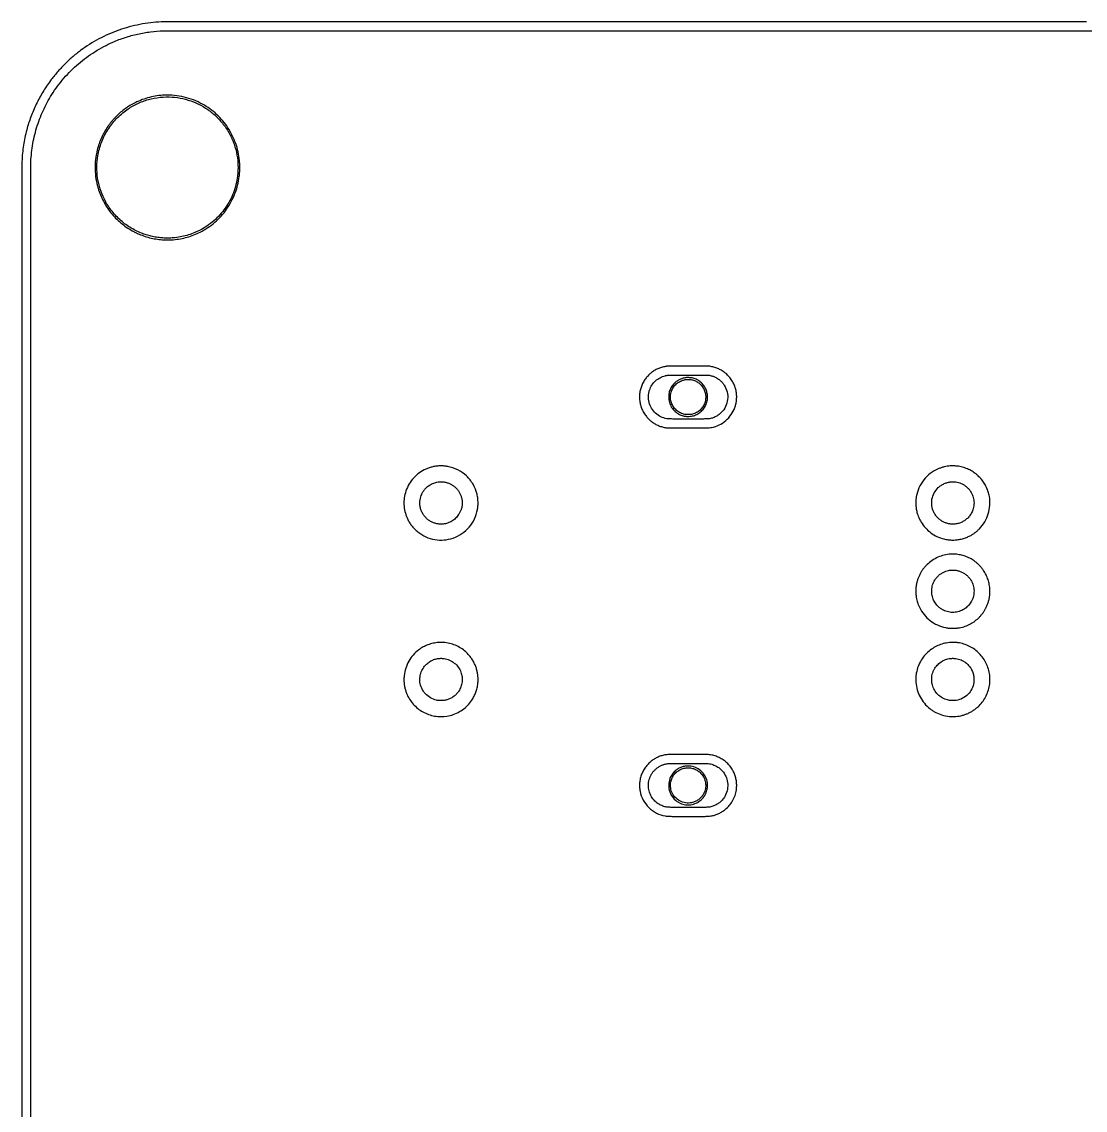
# Model space of a CAD drawing. Extents: x 947 to 24656, y 948 to 49051.
# Drawn here: x 947 to 12802, y 36922 to 49051 of the extents above; entities that cross this region are included whole.
import ezdxf

# ---------------------------------------------------------------- set-up
doc = ezdxf.new("R2010")
doc.units = 0

msp = doc.modelspace()

# ---------------------------------------------------------------- linework, layer by layer
for points in [[(24555.45501, 40846.15625, -0.000005), (24555.576589, 33590.111823, -0.000003), (24555.572356, 24977, -0.000002), (24555.441941, 13479.946311, -0.000011), (24555.197838, 7129.844974)], [(12814.777426, 49050.765049), (2629.065975, 49050.919548, 0.003529), (2544, 49050.32047, 0.00306), (2535.901256, 49050.156687, 0.001237), (2524.85625, 49049.838327, 0.001224), (2512.971286, 49049.437193, 0.001554), (2502, 49049.005848, 0.037394), (2262.046223, 49020.764264, 0.037246), (2028.648693, 48957.081354, 0.03724), (1807.243366, 48859.460952, 0.03735), (1603, 48730.160454, 0.018385), (1510.315651, 48655.849871, 0.018211), (1423.037413, 48574.705098, 0.018226), (1341.961597, 48487.489813, 0.018485), (1267.851509, 48395, 0.023612), (1182.260003, 48267.535964, 0.023535), (1108.967809, 48132.433017, 0.023583), (1048.833289, 47991.320231, 0.023946), (1002.597498, 47845.880184, 0.012824), (981.994422, 47759.549445, 0.014171), (966.601668, 47675.09595, 0.013851), (955.749464, 47588.199819, 0.011219), (948.792901, 47494.5, 0.012918), (947.364042, 47439.205645), (947.356477, 25000.183739)], [(1047.389554, 24971.004995), (1047.026708, 47383.920091, -0.006259), (1048.046727, 47465.5, -0.033655), (1066.873623, 47668.881383, -0.033592), (1112.820521, 47868.028159, -0.033569), (1185.062257, 48059.360803, -0.033501), (1282.300323, 48239.440267, -0.037487), (1417.548342, 48422.224398, -0.037471), (1578.590189, 48582.792371, -0.037411), (1762.058317, 48717.754529, -0.037101), (1964.085276, 48824.29094, -0.024147), (2098.898402, 48875.470252, -0.023682), (2238.88965, 48913.790098, -0.02365), (2382.06692, 48938.741928, -0.023925), (2526.409406, 48949.937588, -0.007391), (2584.988409, 48950.803787), (12799.44719, 48950.8363), (23014.385196, 48950.863887, -0.007515)]]:
    msp.add_lwpolyline(points, format="xyb")
for points in [[(2539.078414, 48232.980605, 0.026133), (2454.228846, 48225.071343, 0.026626), (2371.204482, 48208.376308, 0.026602), (2290.353412, 48182.933983, 0.025978), (2212, 48148.878455, 0.019197), (2153.723348, 48117.015964, 0.021255), (2100.068507, 48081.768265, 0.021268), (2049.627706, 48042.1118, 0.019265), (2000.983042, 47997.037238, 0.010293), (1974.220535, 47969.124449, 0.012124), (1950.091389, 47941.587238, 0.012298), (1927.62163, 47913.265547, 0.011212), (1905.846591, 47883, 0.022627), (1868.20074, 47822.417108, 0.021987), (1835.793433, 47758.108234, 0.021949), (1809.107565, 47691.087225, 0.022354), (1788.581924, 47622.388803, 0.033776), (1769.559003, 47516.714696, 0.033204), (1764.787768, 47408.8314, 0.033201), (1774.339954, 47301.255973, 0.033755), (1798.032268, 47196.5, 0.04815), (1856.643442, 47052.330791, 0.048407), (1941.661908, 46922.309665, 0.048349), (2050.199831, 46810.9264, 0.047804), (2178.5, 46721.983016, 0.009163), (2194.869563, 46713.202898, 0.00459), (2215.861186, 46702.676501, 0.004592), (2237.149771, 46692.485983, 0.008718), (2254.5, 46684.74133, 0.021585), (2321.493387, 46659.583325, 0.022395), (2389.594227, 46640.641357, 0.022298), (2459.400766, 46627.800365, 0.020987), (2531.5, 46620.903904, 0.011613), (2554.581508, 46620.207346, 0.005469), (2584.414482, 46620.326502, 0.005455), (2614.0756, 46621.093156, 0.012326), (2636.5, 46622.471811, 0.023), (2715.311935, 46632.939504, 0.024313), (2791.35937, 46650.477244, 0.024484), (2864.846641, 46675.175341, 0.024068), (2936, 46707.062335, 0.061114), (3099.358482, 46816.798014, 0.061152), (3231.30708, 46962.748137, 0.061165), (3324.012707, 47136.248753, 0.06119), (3371.973358, 47327, 0.014888), (3376.053198, 47370.125575, 0.012667), (3377.845592, 47415.809178, 0.012681), (3377.321448, 47461.463539, 0.015037), (3374.437462, 47504.5, 0.060592), (3332.260959, 47694.87799, 0.060581), (3245.676199, 47869.607634, 0.060587), (3119.746109, 48018.47879, 0.060624), (2961.82815, 48132.78958, 0.034306), (2862.401396, 48179.218959, 0.03391), (2757.177515, 48211.826011, 0.033931), (2648.575867, 48229.895165, 0.034446)], [(2623, 48211.90927, -0.039235), (2743.427314, 48194.562417, -0.038727), (2860.21149, 48158.576874, -0.03867), (2970.209679, 48104.949354, -0.038865), (3070.442068, 48035.101424, -0.010759), (3090.976691, 48017.528913, -0.008103), (3112.808339, 47997.37148, -0.008008), (3134.319347, 47976.186214, -0.009535), (3153.899742, 47955.5, -0.040458), (3230.487768, 47856.409413, -0.039918), (3290.506648, 47745.846711, -0.039885), (3332.234807, 47627.057881, -0.040238), (3354.419448, 47503.5, -0.014681), (3357.265184, 47461.631176, -0.012478), (3357.865435, 47417.329, -0.012521), (3356.257675, 47373.235913, -0.01514), (3352.463068, 47332, -0.061025), (3305.945242, 47145.104108, -0.061288), (3215.729861, 46975.258123, -0.061389), (3087.192625, 46832.581449, -0.061594), (2927.995484, 46725.567933, -0.022718), (2857.714342, 46693.89796, -0.025283), (2787.28429, 46669.979609, -0.024948), (2713.961787, 46653.047936, -0.02102), (2635, 46642.321061, -0.017889), (2610.157836, 46640.898209, -0.005309), (2572.108834, 46640.48652, -0.005362), (2533.929967, 46640.888324, -0.016832), (2508.325731, 46642.295627, -0.016824), (2448.432483, 46649.651987, -0.018563), (2391.122225, 46660.850928, -0.018801), (2335.474065, 46676.114036, -0.018247), (2280.562884, 46695.648355, -0.045652), (2153.251363, 46760.240271, -0.045356), (2039.476281, 46846.98491, -0.045384), (1943.268381, 46952.766705, -0.045828), (1868.077663, 47073.841246, -0.039148), (1821.241066, 47189.128563, -0.039714), (1793.219124, 47309.757855, -0.039678), (1784.605509, 47433.404666, -0.038926), (1795.516018, 47557.669977, -0.049939), (1836.124413, 47707.196982, -0.049472), (1905.663024, 47846.206658, -0.049413), (2001.246944, 47968.996929, -0.049571), (2118.971016, 48070.499878, -0.042373), (2234.04148, 48137.579798, -0.042417), (2358.733946, 48184.27378, -0.042389), (2489.596346, 48209.278188, -0.0422)], [(8146.5, 45212.877029, 0.008242), (8141.644389, 45212.372196, 0.003484), (8135.143726, 45211.541833, 0.003446), (8128.21114, 45210.558474, 0.004495), (8121.882899, 45209.558082, 0.03141), (8078.530956, 45199.472645, 0.03242), (8037.25423, 45184.115162, 0.032355), (7998.23344, 45163.517147, 0.031016), (7961.613964, 45137.792335, 0.02155), (7949.633231, 45127.337309, 0.007439), (7933.221371, 45111.24816, 0.007375), (7917.356709, 45094.745842, 0.022946), (7907.361181, 45083, 0.032139), (7879.672998, 45042.084262, 0.036179), (7858.663257, 44999.501562, 0.035895), (7843.885336, 44954.035168, 0.030734), (7834.817625, 44904.5, 0.024225), (7833.762725, 44889.701118, 0.00752), (7833.591339, 44867.391466, 0.007618), (7834.098205, 44844.960424, 0.02211), (7835.369441, 44829.5, 0.032139), (7844.768506, 44780.761626, 0.035636), (7860.124915, 44735.337595, 0.035817), (7881.693465, 44692.755911, 0.03312), (7909.630146, 44652.5, 0.019521), (7919.960432, 44640.52815, 0.00861), (7934.489709, 44625.489709, 0.00861), (7949.52815, 44610.960432, 0.019521), (7961.5, 44600.630146, 0.030602), (7997.912085, 44575.088582, 0.03163), (8036.780729, 44554.492051, 0.031874), (8077.641766, 44539.097105, 0.032178), (8120, 44529.078369, 0.023333), (8142.899352, 44526.287797, 0.014173), (8170.155368, 44525.025984, 0.004259), (8218.764877, 44524.569072, 0.00022), (8375.5, 44524.5, 0.000222), (8538.616804, 44524.572391, 0.005173), (8584.952724, 44525.092936, 0.018465), (8611.452374, 44526.64506, 0.022649), (8636, 44530.122403, 0.065539), (8720.447197, 44557.817358, 0.064633), (8795.288629, 44606.518226, 0.064543), (8855.301617, 44672.784497, 0.065032), (8896.253576, 44752, 0.015719), (8902.325378, 44770.582307, 0.013931), (8907.489323, 44790.269428, 0.013698), (8911.631596, 44810.571697, 0.013842), (8914.639479, 44831, 0.01972), (8915.871547, 44846.548785, 0.008163), (8916.363417, 44867.642777, 0.008101), (8916.170423, 44888.591087, 0.021593), (8915.146168, 44903.5, 0.032747), (8906.16505, 44953.639313, 0.03683), (8890.93017, 45000.181717, 0.036818), (8869.026224, 45043.998246, 0.032686), (8840.135712, 45086, 0.023322), (8829.878265, 45097.825671, 0.007763), (8813.803603, 45114.183617, 0.007803), (8797.183443, 45130.075472, 0.022396), (8785, 45140.391912, 0.029861), (8746.137135, 45166.87228, 0.035064), (8706.370588, 45186.988112, 0.034415), (8663.545706, 45201.628575, 0.027004), (8615.5, 45211.699153, 0.033598), (8603.490279, 45212.72785, 0.002578), (8571.044515, 45213.153566, 0.001626), (8514.686697, 45213.419083, 0.000164), (8380.5, 45213.570739, 0.000368), (8293.918925, 45213.576505, 0.000574), (8219.3625, 45213.441061, 0.00015), (8154.247081, 45213.228512, 0.02089)], [(8611.740225, 45111.220598, -0.011969), (8630.277858, 45107.161351, -0.017314), (8646.41942, 45102.622157, -0.018322), (8661.485822, 45097.200968, -0.016226), (8676.748571, 45090.485751, -0.019523), (8695.687471, 45080.481632, -0.02262), (8712.851823, 45069.473773, -0.022678), (8728.913585, 45056.986781, -0.019822), (8744.544875, 45042.546374, -0.010041), (8754.30302, 45032.387074, -0.015025), (8762.371532, 45023.096798, -0.015409), (8769.717188, 45013.519157, -0.011384), (8777.266873, 45002.5, -0.086081), (8810.039351, 44926.301996, -0.085468), (8815.350498, 44843.322355, -0.085348), (8792.594189, 44763.247347, -0.085511), (8744.407579, 44695.432218, -0.043132), (8711.90734, 44668.267926, -0.043113), (8675.223894, 44647.077849, -0.043181), (8635.50785, 44632.52002, -0.043568), (8594, 44625.054721, -0.021091), (8583.844018, 44624.559796, -0.000433), (8532.91153, 44624.271952, -0.000859), (8466.550558, 44624.068494, -0.000337), (8375, 44624.006834, -0.000337), (8283.449442, 44624.068494, -0.000859), (8217.08847, 44624.271952, -0.000433), (8166.155982, 44624.559796, -0.021091), (8156, 44625.054721, -0.073105), (8087.187577, 44641.66253, -0.072402), (8025.814477, 44677.401645, -0.072384), (7977.164997, 44729.163997, -0.073009), (7945.458674, 44792.5, -0.018587), (7939.925827, 44811.65437, -0.022935), (7936.267002, 44829.875116, -0.022294), (7934.222985, 44848.775485, -0.016024), (7933.562637, 44870, -0.016099), (7934.251932, 44890.792543, -0.022831), (7936.301546, 44909.183537, -0.023169), (7939.989489, 44927.10309, -0.017338), (7945.637742, 44946.455604, -0.064074), (7972.105211, 45001.723669, -0.0625), (8011.888287, 45049.010453, -0.062541), (8062.095158, 45084.97576, -0.064314), (8119.172624, 45106.998501, -0.009694), (8127.591472, 45108.884656, -0.006511), (8137.277363, 45110.727264, -0.006546), (8146.874887, 45112.294586, -0.010901), (8155, 45113.331918, -0.026032), (8157.830533, 45113.482447, -0.000025), (8222.390625, 45113.548809, -0.000257), (8294.518046, 45113.58231, -0.000158), (8379.5, 45113.551395), (8600.5, 45113.40137)], [(8358.5, 45085.386344, 0.036989), (8318.757398, 45078.20656, 0.045335), (8283.238846, 45065.511082, 0.046334), (8251.218137, 45046.900288, 0.041601), (8221.90365, 45022.09635, 0.05718), (8190.502056, 44982.555197, 0.05891), (8169.244193, 44937.312134, 0.05895), (8159.133182, 44888.388027, 0.0574), (8160.576744, 44838, 0.06978), (8177.22332, 44780.682075, 0.069255), (8209.022834, 44729.991762, 0.069257), (8253.454711, 44689.912385, 0.06979), (8307.031155, 44663.614784, 0.017184), (8324.435361, 44658.561528, 0.023212), (8340.489675, 44655.277086, 0.022941), (8356.926883, 44653.469819, 0.016199), (8375.5, 44652.889394, 0.025899), (8400.806342, 44654.230397, 0.030842), (8424.37926, 44658.189367, 0.03088), (8447.262109, 44665.01287, 0.026074), (8470.5, 44674.938513, 0.060479), (8514.570833, 44703.600034, 0.061845), (8550.129587, 44741.782697, 0.061352), (8575.491505, 44787.796799, 0.057887), (8589.553425, 44839.5, 0.025253), (8590.845297, 44852.452449, 0.012196), (8591.254103, 44869.118286, 0.012198), (8590.849358, 44885.797025, 0.025055), (8589.561327, 44898.797072, 0.022304), (8585.234106, 44920.885332, 0.025041), (8579.080849, 44941.647092, 0.025563), (8571.017809, 44961.300953, 0.025399), (8560.975669, 44980.073106, 0.054137), (8531.889127, 45018.321152, 0.055326), (8495.464209, 45049.121123, 0.055419), (8453.231831, 45071.142894, 0.054667), (8407, 45083.476352, 0.021767), (8397.1806, 45084.540487, 0.006265), (8381.919611, 45085.333116, 0.005768), (8366.801378, 45085.753901, 0.030278)], [(8393.144045, 45064.991388, -0.054759), (8436.032933, 45056.006891, -0.05528), (8475.803049, 45037.94272, -0.05554), (8510.486773, 45011.698039, -0.056292), (8538.366584, 44978.571045, -0.057022), (8558.9982, 44938.276152, -0.057442), (8569.931186, 44894.461712, -0.057589), (8570.594671, 44849.412906, -0.057874), (8560.957143, 44805.478639, -0.061832), (8539.500529, 44761.628839, -0.062183), (8508.007585, 44724.449422, -0.062189), (8468.343204, 44696.157035, -0.061865), (8422.871163, 44678.425669, -0.032911), (8399.688271, 44674.148768, -0.029348), (8375.233917, 44672.72987, -0.029179), (8350.630179, 44674.184729, -0.031515), (8327, 44678.494807, -0.067589), (8279.317707, 44697.45105, -0.064835), (8237.666181, 44728.647746, -0.064999), (8205.479912, 44769.387968, -0.068572), (8185.535263, 44816.313876, -0.028098), (8180.591235, 44839.649454, -0.029958), (8178.429978, 44862.897216, -0.030141), (8179.067424, 44886.104578, -0.029195), (8182.483374, 44909.319439, -0.066098), (8199.391421, 44957.659136, -0.06535), (8228.376473, 45000.118091, -0.065344), (8267.339925, 45033.661632, -0.066065), (8313.5, 45055.865387, -0.024804), (8333.299326, 45061.277054, -0.025787), (8353.282869, 45064.617926, -0.026077), (8373.286014, 45065.858603, -0.026729)], [(5592, 44101.372631, 0.020162), (5548.623239, 44095.744792, 0.025547), (5509.191536, 44086.909609, 0.026172), (5471.658944, 44074.311673, 0.023085), (5434, 44057.388819, 0.051167), (5362.634038, 44011.571206, 0.051533), (5302.24716, 43952.314047, 0.051514), (5255.236351, 43881.939108, 0.051058), (5223.438335, 43803.234074, 0.046973), (5209.148401, 43728.144622, 0.046325), (5209.025873, 43651.349941, 0.046331), (5223.043356, 43575.854624, 0.047011), (5250.683983, 43504.618245, 0.026017), (5273.138915, 43465.04324, 0.027756), (5299.142821, 43428.896506, 0.027847), (5328.90608, 43395.958282, 0.026558), (5362.599063, 43365.974841, 0.062896), (5451.211078, 43311.831693, 0.063047), (5550.430203, 43281.473688, 0.063066), (5654.057523, 43276.804101, 0.062999), (5755.616783, 43298.107612, 0.066298), (5853.07503, 43347.001805, 0.066227), (5934.379584, 43419.713653, 0.06621), (5993.862335, 43511.171761, 0.066206), (6027.373276, 43615, 0.009339), (6030.407556, 43633.647592, 0.015009), (6032.217567, 43649.652689, 0.013842), (6033.150595, 43666.626263, 0.006591), (6033.457937, 43688.5, 0.011555), (6032.849457, 43715.852335, 0.017444), (6030.939704, 43739.602636, 0.01803), (6027.440893, 43762.569641, 0.013625), (6022.01024, 43787.5, 0.071757), (5977.554451, 43897.207912, 0.07193), (5903.932604, 43989.777176, 0.07195), (5807.122915, 44057.677761, 0.071861), (5695, 44095.398165, 0.009019), (5677.464172, 44098.282325, 0.014398), (5662.380579, 44100.042663, 0.013192), (5646.314721, 44101.023952, 0.006191), (5625.5, 44101.486947, 0.001417), (5614.064187, 44101.567274, 0.001901), (5603.696875, 44101.571303, 0.00131), (5595.001602, 44101.518857, 0.020016)], [(11297, 44101.357443, 0.021981), (11263.613212, 44097.44536, 0.019522), (11229.333952, 44090.509579, 0.019468), (11195.596276, 44080.895503, 0.021505), (11163.831847, 44068.955851, 0.06288), (11074.987439, 44017.12192, 0.062382), (11001.546309, 43944.710285, 0.062394), (10948.243717, 43856.435498, 0.062944), (10918.560393, 43758, 0.010151), (10915.663092, 43738.413133, 0.014754), (10913.970551, 43721.028081, 0.013876), (10913.244696, 43702.798235, 0.007659), (10913.317655, 43680.5, 0.011207), (10914.409269, 43653.892312, 0.01723), (10916.661502, 43630.954035, 0.017683), (10920.434216, 43608.667584, 0.01272), (10926.151475, 43584.08315, 0.019712), (10934.445891, 43556.624248, 0.016607), (10945.315921, 43528.261246, 0.016612), (10958.040327, 43500.69203, 0.019763), (10971.906367, 43475.618369, 0.048312), (11020.393627, 43410.660707, 0.048952), (11080.249112, 43356.53182, 0.049047), (11149.370437, 43315.158685, 0.048879), (11225.304808, 43287.9845, 0.014079), (11250.744204, 43282.353756, 0.017107), (11274.863186, 43278.573679, 0.016947), (11299.374259, 43276.426912, 0.013368), (11326, 43275.714902, 0.027308), (11374.257884, 43278.352488, 0.02995), (11420.449852, 43286.238176, 0.030008), (11465.288363, 43299.568098, 0.027631), (11509.5, 43318.480422, 0.0199), (11540.710997, 43335.500877, 0.022905), (11568.992166, 43354.226469, 0.022701), (11595.654427, 43375.613376, 0.018908), (11622.00915, 43400.624737, 0.05931), (11681.635537, 43478.210087, 0.059803), (11721.183883, 43567.413923, 0.059644), (11738.569365, 43663.665942, 0.058421), (11732.94258, 43762, 0.033838), (11720.483895, 43812.577636, 0.031477), (11701.081482, 43862.291125, 0.031277), (11675.44505, 43909.490542, 0.032354), (11644.380996, 43952.565427, 0.015983), (11632.646364, 43965.906081, 0.008466), (11617.306088, 43981.715711, 0.008464), (11601.49647, 43996.941998, 0.016554), (11588.310124, 44008.427576, 0.034554), (11540.03025, 44042.487558, 0.036068), (11488.187888, 44069.030925, 0.035761), (11432.650191, 44088.02951, 0.032806), (11373.349928, 44099.589489, 0.022653), (11360.916069, 44100.606833, 0.003297), (11335.554868, 44101.361461, 0.003426), (11310.195488, 44101.774833, 0.020536)], [(5653.545328, 43922.590162, -0.03671), (5689.150647, 43914.627583, -0.038421), (5722.648737, 43901.627051, -0.038424), (5753.760884, 43883.655411, -0.036728), (5782.260492, 43860.888087, -0.038085), (5804.192871, 43837.212337, -0.033727), (5823.273459, 43809.538368, -0.033641), (5838.507269, 43779.470016, -0.037354), (5848.961584, 43748.648991, -0.035222), (5855.282916, 43714.286847, -0.037261), (5856.552133, 43680.023675, -0.037213), (5852.720625, 43645.911654, -0.034951), (5843.840242, 43612, -0.022195), (5839.08267, 43599.74741, -0.011029), (5832.032509, 43584.647206, -0.011033), (5824.306495, 43569.840703, -0.021721), (5817.408989, 43558.5, -0.054549), (5783.625218, 43518.297431, -0.055418), (5742.112866, 43486.593575, -0.055502), (5694.712353, 43464.819625, -0.055035), (5643.547793, 43453.927059, -0.021598), (5629.805585, 43453.148249, -0.011454), (5612.746239, 43453.310046, -0.01145), (5595.81095, 43454.247339, -0.022862), (5582.5, 43455.905118, -0.037151), (5546.510605, 43464.860825, -0.039193), (5512.908641, 43478.929214, -0.039276), (5481.977015, 43498.036897, -0.037634), (5453.938074, 43521.996412, -0.042828), (5428.214926, 43552.359747, -0.042606), (5407.990431, 43586.712723, -0.042347), (5393.781239, 43624.202594, -0.041231), (5385.933819, 43663.887027, -0.025737), (5385.170404, 43676.315209, -0.00844), (5385.298701, 43694.658662, -0.008449), (5386.046784, 43712.996078, -0.025541), (5387.403172, 43725.420216, -0.033035), (5394.330814, 43755.56914, -0.032139), (5405.216684, 43784.830041, -0.032202), (5419.738017, 43812.398904, -0.03348), (5437.511299, 43837.5, -0.049201), (5470.489707, 43870.744631, -0.049887), (5509.183039, 43896.730749, -0.049621), (5552.456578, 43914.647755, -0.047669), (5599, 43923.991756, -0.024334), (5609.865423, 43924.581247, -0.007808), (5626.025734, 43924.418438, -0.007897), (5642.26234, 43923.744495, -0.022341)], [(11360, 43922.483379, -0.030369), (11389.158331, 43916.242897, -0.031314), (11417.040421, 43906.56259, -0.03128), (11443.523402, 43893.464272, -0.030158), (11468.505037, 43877.020194, -0.024724), (11479.523912, 43867.890923, -0.011771), (11492.81266, 43855.137009, -0.011779), (11505.521091, 43841.734824, -0.024033), (11514.717262, 43830.529209, -0.063212), (11544.677359, 43777.331557, -0.06487), (11560.066409, 43718.798826, -0.064952), (11559.934326, 43658.342923, -0.063642), (11544.342637, 43599.5, -0.024059), (11534.879767, 43579.095474, -0.024998), (11523.609195, 43559.962253, -0.024762), (11510.377743, 43541.884747, -0.022664), (11495.047244, 43524.638872, -0.042011), (11463.485343, 43497.244107, -0.044943), (11428.463403, 43476.201515, -0.044915), (11390.225038, 43461.745483, -0.041861), (11349.105579, 43453.922678, -0.022795), (11335.402193, 43453.116755, -0.011423), (11318.049223, 43453.284764, -0.011411), (11300.807451, 43454.240009, -0.023976), (11287.5, 43455.927157, -0.035882), (11251.586807, 43464.936233, -0.039166), (11218.411271, 43478.799096, -0.039376), (11187.957945, 43497.588358, -0.03704), (11160.154282, 43521.273187, -0.019106), (11146.410706, 43535.938289, -0.02229), (11134.553382, 43550.898918, -0.022294), (11124.076926, 43566.853146, -0.019127), (11114.477362, 43584.5, -0.079364), (11092.355957, 43655.617957, -0.079869), (11093.562041, 43729.926559, -0.079754), (11118.010829, 43800.202822, -0.078805), (11163.299679, 43859.622575, -0.042449), (11194.51941, 43884.735286, -0.042963), (11229.410785, 43904.100699, -0.042523), (11267.443425, 43917.37572, -0.039884), (11308, 43924.383541, -0.026473), (11317.285233, 43924.740667, -0.005509), (11333.598995, 43924.324445, -0.005735), (11349.97306, 43923.537981, -0.022668)], [(11302.5, 43118.019944, 0.043392), (11229.549659, 43107.041721, 0.044106), (11160.00417, 43083.666286, 0.044377), (11096.024435, 43048.622096, 0.045083), (11039.596739, 43003, 0.019353), (11014.544006, 42976.751048, 0.022264), (10992.801791, 42949.801775, 0.022423), (10973.672078, 42921.200411, 0.020188), (10956.452761, 42890, 0.020426), (10942.099392, 42858.122699, 0.021567), (10930.679423, 42825.746594, 0.021293), (10921.971734, 42792.121409, 0.018874), (10915.744279, 42756.5, 0.024288), (10913.976972, 42736.181964, 0.008487), (10913.354153, 42706.841393, 0.008456), (10913.725005, 42677.552207, 0.02499), (10915.323407, 42657.5, 0.017606), (10921.19862, 42622.155933, 0.020766), (10929.306313, 42589.232992, 0.021199), (10939.946948, 42557.692833, 0.019936), (10953.416723, 42526.5, 0.057676), (11004.512868, 42445.491919, 0.058407), (11072.570075, 42378.680194, 0.05828), (11154.379205, 42329.30109, 0.056965), (11246, 42299.667383, 0.010512), (11265.888085, 42296.089677, 0.016898), (11282.983823, 42293.973227, 0.01529), (11301.346873, 42292.892172, 0.006877), (11325.5, 42292.54259, 0.005587), (11349.124699, 42292.789556, 0.014542), (11366.104473, 42293.651328, 0.016459), (11381.756148, 42295.422889, 0.00919), (11400.674981, 42298.553727, 0.038773), (11462.400163, 42314.966542, 0.03846), (11521.026015, 42340.745815, 0.038505), (11574.948281, 42375.166272, 0.039067), (11622.674997, 42417.296636, 0.018513), (11643.487496, 42440.437197, 0.019126), (11662.295362, 42464.810966, 0.019083), (11679.224474, 42490.605212, 0.01824), (11694.410317, 42518, 0.021757), (11709.80184, 42551.901545, 0.022482), (11722.003796, 42586.648115, 0.022453), (11731.049475, 42622.392608, 0.021578), (11736.995349, 42659.280616, 0.014841), (11738.141184, 42672.420468, 0.007068), (11738.873614, 42689.37746, 0.006986), (11739.141873, 42707.190626, 0.009625), (11738.851211, 42723.191196, 0.035832), (11732.687377, 42779.490845, 0.034821), (11718.52404, 42834.890322, 0.034647), (11696.721687, 42888.054531, 0.034661), (11667.789167, 42937.691438, 0.021528), (11648.204241, 42963.991557, 0.018825), (11625.571102, 42989.756656, 0.01889), (11601.159651, 43013.646507, 0.022169), (11576.240126, 43034.318151, 0.033897), (11528.771081, 43065.445142, 0.034345), (11477.734412, 43089.719839, 0.034334), (11423.839175, 43106.785741, 0.033827), (11367.847321, 43116.419682, 0.012251), (11352.631939, 43117.612918, 0.00732), (11334.494726, 43118.322868, 0.007332), (11316.662249, 43118.497979, 0.014449)], [(11364.5, 42938.0934, -0.016833), (11383.046204, 42934.152511, -0.019481), (11400.390318, 42929.127614, -0.01971), (11417.113094, 42922.826075, -0.018054), (11433.794247, 42915.056575, -0.01889), (11449.396529, 42906.33408, -0.020362), (11463.899089, 42896.660303, -0.020099), (11477.732551, 42885.719326, -0.017463), (11491.329791, 42873.196534, -0.018502), (11505.436685, 42858.192447, -0.022651), (11517.423803, 42843.133174, -0.022877), (11527.903369, 42827.181691, -0.019568), (11537.479958, 42809.5, -0.062259), (11556.842872, 42753.498526, -0.063073), (11561.707529, 42694.704432, -0.063157), (11551.763041, 42636.623508, -0.062718), (11527.625168, 42582.715881, -0.030239), (11512.164648, 42560.440287, -0.027609), (11493.682831, 42539.469382, -0.027701), (11473.073372, 42520.733622, -0.031016), (11451.251855, 42505.14144, -0.064071), (11396.591724, 42480.044424, -0.063654), (11337.236616, 42469.529737, -0.063815), (11277.282037, 42474.292019, -0.064988), (11220.860473, 42494.029598, -0.017247), (11203.288992, 42503.647253, -0.023253), (11188.146676, 42513.606803, -0.023047), (11173.891619, 42525.002224, -0.016488), (11159, 42538.970887, -0.027129), (11140.352796, 42559.801336, -0.030208), (11124.780763, 42581.822103, -0.030435), (11112.072733, 42605.404659, -0.028385), (11101.987078, 42630.903156, -0.062866), (11090.630636, 42688.60361, -0.062342), (11093.917138, 42747.485877, -0.062377), (11111.610522, 42803.711748, -0.063068), (11142.577176, 42853.608946, -0.017133), (11150.274444, 42862.462178, -0.00953), (11160.21954, 42872.739152, -0.009531), (11170.452619, 42882.537274, -0.018742), (11179.016724, 42889.855966, -0.033095), (11204.410948, 42907.359841, -0.031686), (11232.25564, 42921.64377, -0.032024), (11261.365692, 42932.15791, -0.035746), (11290.53565, 42938.40935, 0.00012), (11294.95344, 42939.031445, 0.000139), (11299.160472, 42939.626079, 0.000124), (11302.723117, 42940.131539, 0.00082), (11304.5, 42940.387062, -0.03308), (11306.559407, 42940.548705, -0.001709), (11313.228125, 42940.607233, -0.002708), (11321.162564, 42940.606775, -0.001962), (11330, 42940.523713, -0.004077), (11341.741981, 42940.271488, -0.010174), (11350.313639, 42939.842722, -0.01305), (11357.452078, 42939.152243, -0.013298)], [(5591.5, 42133.967802, 0.033347), (5531.770077, 42125.051794, 0.035838), (5475.220103, 42108.392454, 0.036154), (5422.076094, 42083.992993, 0.035202), (5372.5, 42052.001512, 0.051175), (5310.127273, 41994.394241, 0.052069), (5261.164029, 41925.633896, 0.051753), (5227.228427, 41847.838336, 0.049392), (5209.321696, 41763.5, 0.019122), (5208.114912, 41746.831076, 0.00704), (5207.644306, 41723.247398, 0.006997), (5207.835138, 41699.749444, 0.020193), (5208.851951, 41683.5, 0.021797), (5214.718483, 41643.731492, 0.023318), (5223.934039, 41605.52373, 0.023624), (5236.532668, 41568.806984, 0.023732), (5252.522048, 41533.5, 0.084045), (5335.213425, 41422.526494, 0.084358), (5449.725629, 41345.123054, 0.084327), (5583.416643, 41309.870079, 0.083896), (5721.5, 41320.639585, 0.04646), (5793.064446, 41345.80086, 0.046074), (5858.966559, 41383.799116, 0.04601), (5916.87754, 41433.280153, 0.046061), (5964.739315, 41492.5, 0.02975), (5989.448473, 41534.847804, 0.029988), (6008.883854, 41579.71875, 0.029717), (6022.95735, 41626.988296, 0.028069), (6031.651806, 41676.5, 0.010931), (6032.495569, 41685.276349, 0.008647), (6033.035836, 41694.796137, 0.006805), (6033.333233, 41706.326357, 0.003044), (6033.425617, 41721.5, 0.006634), (6033.134018, 41743.476178, 0.013813), (6032.206686, 41760.581179, 0.015111), (6030.404514, 41776.603962, 0.009812), (6027.40091, 41795, 0.025008), (6017.665927, 41836.302573, 0.02543), (6003.899167, 41876.191183, 0.025512), (5986.202533, 41914.354772, 0.025546), (5964.718154, 41950.5, 0.012942), (5952.02927, 41968.530064, 0.014079), (5938.76324, 41985.368444, 0.013877), (5924.392438, 42001.648308, 0.011859), (5908.384842, 42018.003361, 0.041346), (5855.760686, 42061.415937, 0.041853), (5796.917179, 42095.379274, 0.041625), (5732.926616, 42119.218407, 0.039975), (5665, 42132.529033, 0.017559), (5649.889814, 42133.717329, 0.005948), (5627.84248, 42134.411367, 0.005859), (5605.916391, 42134.583573, 0.019414)], [(11304, 42134.344904, 0.036456), (11236.667796, 42124.807887, 0.040371), (11173.774018, 42105.745772, 0.040793), (11115.330112, 42077.042495, 0.038757), (11061.248646, 42038.796421, 0.047118), (11007.098329, 41984.452928, 0.046937), (10964.001209, 41920.86576, 0.046657), (10933.311056, 41849.981651, 0.045427), (10915.956037, 41774, 0.01954), (10914.274752, 41756.297857, 0.007837), (10913.30319, 41731.987823, 0.007859), (10913.094431, 41707.58314, 0.018811), (10913.904758, 41689.5, 0.05016), (10929.474069, 41605.202334, 0.051922), (10961.424235, 41526.722838, 0.051971), (11008.824146, 41456.572653, 0.050434), (11070.105547, 41396.91887, 0.01276), (11080.891598, 41388.793241, 0.006174), (11095.077523, 41378.925393, 0.006154), (11109.387576, 41369.48603, 0.013909), (11120.5, 41362.77963, 0.045204), (11190.637115, 41331.051193, 0.04622), (11264.816844, 41312.73234, 0.046382), (11340.853483, 41308.390752, 0.046184), (11416.5, 41318.12393, 0.02231), (11452.43577, 41327.871603, 0.022753), (11487.120234, 41340.728938, 0.022782), (11520.45119, 41356.667326, 0.022499), (11552.337355, 41375.633318, 0.011107), (11570.597174, 41388.227449, 0.014097), (11586.85126, 41400.691874, 0.014214), (11602.267711, 41413.964646, 0.011625), (11618, 41428.992191, 0.041094), (11662.658936, 41481.700521, 0.041949), (11697.751996, 41540.654877, 0.041912), (11722.537199, 41604.689465, 0.040874), (11736.553194, 41672.5, 0.018814), (11738.461426, 41695.029456, 0.011705), (11739.083734, 41721.544806, 0.011709), (11738.46472, 41748.03914, 0.018943), (11736.558699, 41770.5, 0.081522), (11698.366562, 41900.751676, 0.082329), (11620.625317, 42011.463825, 0.082526), (11511.501074, 42090.966871, 0.082464), (11382.5, 42130.928334, 0.012666), (11362.801034, 42133.114279, 0.010422), (11341.691451, 42134.474345, 0.010663), (11321.336444, 42134.925709, 0.017169)], [(5655, 41954.926165, -0.068561), (5715.214045, 41937.706778, -0.066652), (5769.166331, 41904.735929, -0.066434), (5812.690401, 41858.617673, -0.067327), (5842.363217, 41802.898772, -0.0601), (5855.03831, 41749.920515, -0.057438), (5855.040033, 41694.608294, -0.057549), (5842.469643, 41640.84653, -0.060813), (5818.112654, 41592.434367, -0.008605), (5810.676713, 41581.677002, -0.015052), (5804.104365, 41573.069722, -0.015205), (5797.072629, 41564.932462, -0.009), (5788.22249, 41555.640588, -0.041622), (5757.865593, 41529.624631, -0.04285), (5723.901386, 41509.279305, -0.042759), (5686.8959, 41494.986366, -0.041082), (5647.5, 41486.959252, -0.025223), (5629.348521, 41485.714824, -0.017583), (5608.816606, 41486.066884, -0.017528), (5588.254022, 41487.8678, -0.024212), (5570, 41491.01674, -0.076664), (5502.456799, 41517.390592, -0.077042), (5446.127384, 41562.855934, -0.07708), (5406.226195, 41623.218655, -0.076853), (5386.430549, 41692.892057, -0.023802), (5385.121625, 41710.121445, -0.015615), (5385.181305, 41730.029116, -0.015614), (5386.483443, 41749.895736, -0.023788), (5388.967859, 41767, -0.032265), (5395.939581, 41793.601391, -0.028365), (5406.5234, 41820.290373, -0.02827), (5420.105108, 41845.70581, -0.031433), (5436.041415, 41868.5, -0.049857), (5468.290551, 41901.583686, -0.048285), (5506.780838, 41928.031973, -0.048529), (5549.430744, 41946.496357, -0.051495), (5594, 41955.934808, -0.013653), (5609.887537, 41957.184292, -0.01693), (5624.71667, 41957.441198, -0.017054), (5639.438265, 41956.695089, -0.014223)], [(11360.213215, 41954.947164, -0.030816), (11389.314366, 41948.875753, -0.032465), (11416.930842, 41939.34847, -0.032247), (11443.248776, 41926.257451, -0.029571), (11468.472611, 41909.54437, -0.049272), (11501.711189, 41879.025631, -0.048842), (11528.445892, 41842.508761, -0.048099), (11547.919626, 41800.952971, -0.044978), (11559.63257, 41755.5, -0.029188), (11561.093369, 41741.497931, -0.011288), (11561.542643, 41721.981726, -0.011338), (11561.106704, 41702.37802, -0.027614), (11559.662308, 41688, -0.076362), (11536.833393, 41616.180639, -0.079233), (11493.693873, 41555.539658, -0.079828), (11434.151123, 41511.667537, -0.079201), (11363.701378, 41488.507168, -0.028109), (11339.490328, 41485.996109, -0.02451), (11314.008663, 41486.043674, -0.024547), (11288.698042, 41488.582216, -0.028462), (11265, 41493.533113, -0.066279), (11207.698287, 41517.438014, -0.065483), (11158.386134, 41555.580618, -0.065658), (11120.720817, 41605.073239, -0.067269), (11097.550303, 41662.243083, -0.011786), (11094.442432, 41675.688642, -0.016881), (11092.374695, 41687.747018, -0.016308), (11091.078858, 41700.228116, -0.010002), (11090.327257, 41715, -0.031546), (11091.341422, 41746.447588, -0.034827), (11096.33914, 41776.473506, -0.034669), (11105.483554, 41805.63465, -0.03072), (11118.882873, 41834.5, -0.060637), (11151.371514, 41880.283929, -0.059892), (11194.017481, 41917.153851, -0.059825), (11244.234286, 41942.898858, -0.060245), (11299, 41955.946647, -0.016258), (11314.224287, 41957.182966, -0.016212), (11329.511317, 41957.429024, -0.016143), (11344.846041, 41956.683014, -0.015795)], [(8147.5, 40884.851134, 0.033291), (8104.277024, 40878.153548, 0.031622), (8061.555153, 40865.706068, 0.031455), (8020.522083, 40847.890157, 0.032102), (7982.338517, 40825.172972, 0.019978), (7964.910985, 40812.174966, 0.014537), (7946.568662, 40796.413997, 0.014469), (7929.048702, 40779.498123, 0.018921), (7914.100075, 40763, 0.036033), (7884.691418, 40722.349353, 0.036756), (7861.641659, 40678.158704, 0.036479), (7845.170217, 40630.747552, 0.034383), (7835.365484, 40580.5, 0.024227), (7833.565759, 40556.715306, 0.015853), (7833.692964, 40529.210203, 0.015767), (7835.577232, 40501.485672, 0.022295), (7839.127103, 40477, 0.076109), (7873.994049, 40378.583962, 0.075595), (7936.768712, 40294.851474, 0.075779), (8021.441261, 40233.72139, 0.077067), (8120, 40201.036803, 0.022959), (8142.892882, 40198.265431, 0.014211), (8169.963594, 40197.015486, 0.004218), (8218.266782, 40196.566991, 0.000212), (8376, 40196.5, 0.000224), (8543.194816, 40196.574797, 0.005912), (8587.954368, 40197.144074, 0.021801), (8614.085333, 40198.927278, 0.021706), (8640, 40202.980132, 0.030538), (8679.716488, 40213.528512, 0.029496), (8718.329915, 40228.93466, 0.029481), (8754.880982, 40248.78646, 0.030433), (8788.439252, 40272.609585, 0.047239), (8834.244633, 40317.256901, 0.046219), (8871.232593, 40370.018755, 0.046287), (8897.853938, 40428.599103, 0.04768), (8912.919907, 40490.5, 0.031571), (8916.600184, 40536.211035, 0.033124), (8914.389565, 40581.285057, 0.033289), (8906.269205, 40625.462803, 0.032582), (8892.318073, 40668.5, 0.017837), (8882.379172, 40691.101947, 0.018385), (8870.946611, 40712.706049, 0.017996), (8857.717435, 40733.831497, 0.015616), (8842.390097, 40755, 0.022154), (8831.891597, 40767.408162, 0.008544), (8816.292398, 40783.702343, 0.008579), (8800.080235, 40799.515523, 0.021074), (8787.5, 40810.408493, 0.036594), (8745.264329, 40839.200915, 0.036465), (8699.233579, 40861.56653, 0.036568), (8650.571976, 40876.955377, 0.037279), (8600.5, 40884.9673, 0.020989), (8579.278054, 40885.862715, 0.000113), (8373.83658, 40885.856518, 0.00011), (8168.140157, 40885.758538, 0.021623)], [(8613.5, 40782.764347, -0.046917), (8662.189435, 40768.750124, -0.051137), (8705.933931, 40746.186916, -0.051532), (8743.906791, 40715.394145, -0.049008), (8775.499766, 40677, -0.077423), (8807.06165, 40609.265452, -0.076693), (8816.663132, 40534.914733, -0.076729), (8803.407995, 40461.158351, -0.077609), (8768.548228, 40395.14999, -0.043281), (8739.989193, 40363.06353, -0.043385), (8706.354183, 40336.401009, -0.043579), (8668.774332, 40316.043548, -0.044523), (8628.5, 40302.680552, -0.028982), (8606.445727, 40298.816764, -0.022757), (8582.227037, 40297.119186, -0.005899), (8539.002066, 40296.571329, -0.000219), (8376, 40296.5, -0.000231), (8218.757316, 40296.572707, -0.004922), (8172.141204, 40297.074675, -0.01724), (8146.600425, 40298.48307, -0.031577), (8126, 40301.653386, -0.04697), (8081.889154, 40315.76887, -0.047515), (8041.36929, 40337.827892, -0.047392), (8005.650225, 40367.200591, -0.046242), (7975.77366, 40403, -0.030409), (7961.057248, 40427.426327, -0.029839), (7949.308649, 40453.60924, -0.029275), (7940.573462, 40481.492802, -0.026907), (7934.860236, 40511, -0.02689), (7933.781997, 40523.854367, -0.009406), (7933.575915, 40542.40889, -0.009496), (7934.074556, 40561.082661, -0.02453), (7935.349508, 40574.5, -0.032124), (7942.215532, 40607.02997, -0.033545), (7953.12202, 40637.930495, -0.033528), (7968.068573, 40667.108658, -0.032027), (7986.98803, 40694.5, -0.022214), (7995.54215, 40704.393599, -0.011041), (8007.196966, 40716.188666, -0.011045), (8019.467878, 40727.556431, -0.020404), (8030, 40736.148868, -0.031069), (8058.829654, 40755.094844, -0.037096), (8088.170624, 40769.092063, -0.035931), (8120.042352, 40778.920937, -0.026329), (8156.5, 40785.354101, -0.030255), (8158.936172, 40785.504163, -0.000022), (8223.24375, 40785.567476, -0.000257), (8294.935787, 40785.598031, -0.000157), (8379.5, 40785.563913), (8599.5, 40785.405864)], [(8354.5636, 40756.923425, 0.030102), (8331.064145, 40753.24288, 0.026166), (8307.025669, 40746.645209, 0.026224), (8283.86755, 40737.593105, 0.030656), (8263.005269, 40726.563012, 0.030458), (8241.656194, 40711.688059, 0.028998), (8221.900236, 40694.099764, 0.028998), (8204.311941, 40674.343806, 0.030458), (8189.436988, 40652.994731, 0.090367), (8162.276072, 40582.424038, 0.087672), (8161.339388, 40506.024836, 0.087705), (8186.638569, 40433.954888, 0.090525), (8234.915588, 40375.831142, 0.034095), (8259.897946, 40357.655974, 0.03523), (8286.854642, 40343.264948, 0.035305), (8315.508485, 40332.826454, 0.034561), (8345.549986, 40326.433453, 0.022457), (8358.830122, 40325.158976, 0.012693), (8375, 40324.74843, 0.012693), (8391.169878, 40325.158976, 0.022457), (8404.450014, 40326.433453, 0.073503), (8466.128556, 40344.659649, 0.074474), (8519.59029, 40379.896023, 0.074522), (8560.354981, 40429.226278, 0.073748), (8585.044772, 40488.511957, 0.02644), (8588.913269, 40508.148717, 0.021632), (8591.015732, 40529.449141, 0.0217), (8591.265923, 40550.766172, 0.027238), (8589.566547, 40570.450014, 0.079673), (8568.989399, 40637.066183, 0.080564), (8528.666414, 40693.621703, 0.080746), (8472.626776, 40734.437114, 0.080558), (8406.5, 40755.442712, 0.019424), (8394.880817, 40756.702059, 0.010155), (8380.341072, 40757.412333, 0.010147), (8365.882534, 40757.531029, 0.020775)], [(8392.144045, 40736.981318, -0.052909), (8435.864347, 40727.946996, -0.056704), (8475.638857, 40710.052139, -0.056902), (8510.261103, 40683.746048, -0.053941), (8538.768019, 40649.873282, -0.071755), (8562.332444, 40600.90982, -0.069537), (8571.430887, 40546.748568, -0.069357), (8565.338373, 40492.041601, -0.070753), (8544.517598, 40441.486367, -0.052661), (8520.102673, 40408.500064, -0.051927), (8489.229871, 40381.168013, -0.052018), (8453.442974, 40360.823117, -0.053229), (8414.5, 40348.49288, -0.086448), (8346.502855, 40346.601231, -0.087149), (8282.079026, 40367.844383, -0.08712), (8228.732384, 40409.777192, -0.086313), (8192.653732, 40467.5, -0.037483), (8183.830045, 40494.904931, -0.036878), (8179.136989, 40523.469672, -0.036755), (8178.682749, 40552.507045, -0.036675), (8182.483374, 40581.319439, -0.058508), (8196.767798, 40624.229474, -0.057833), (8220.64508, 40662.846451, -0.057682), (8252.79808, 40695.054129, -0.057629), (8291.467985, 40719.07688, -0.033947), (8315.533112, 40728.490758, -0.032264), (8341.060794, 40734.751562, -0.032529), (8366.962764, 40737.637682, -0.036011)]]:
    msp.add_lwpolyline(points, format="xyb", close=True)

doc.saveas('drawing.dxf')
